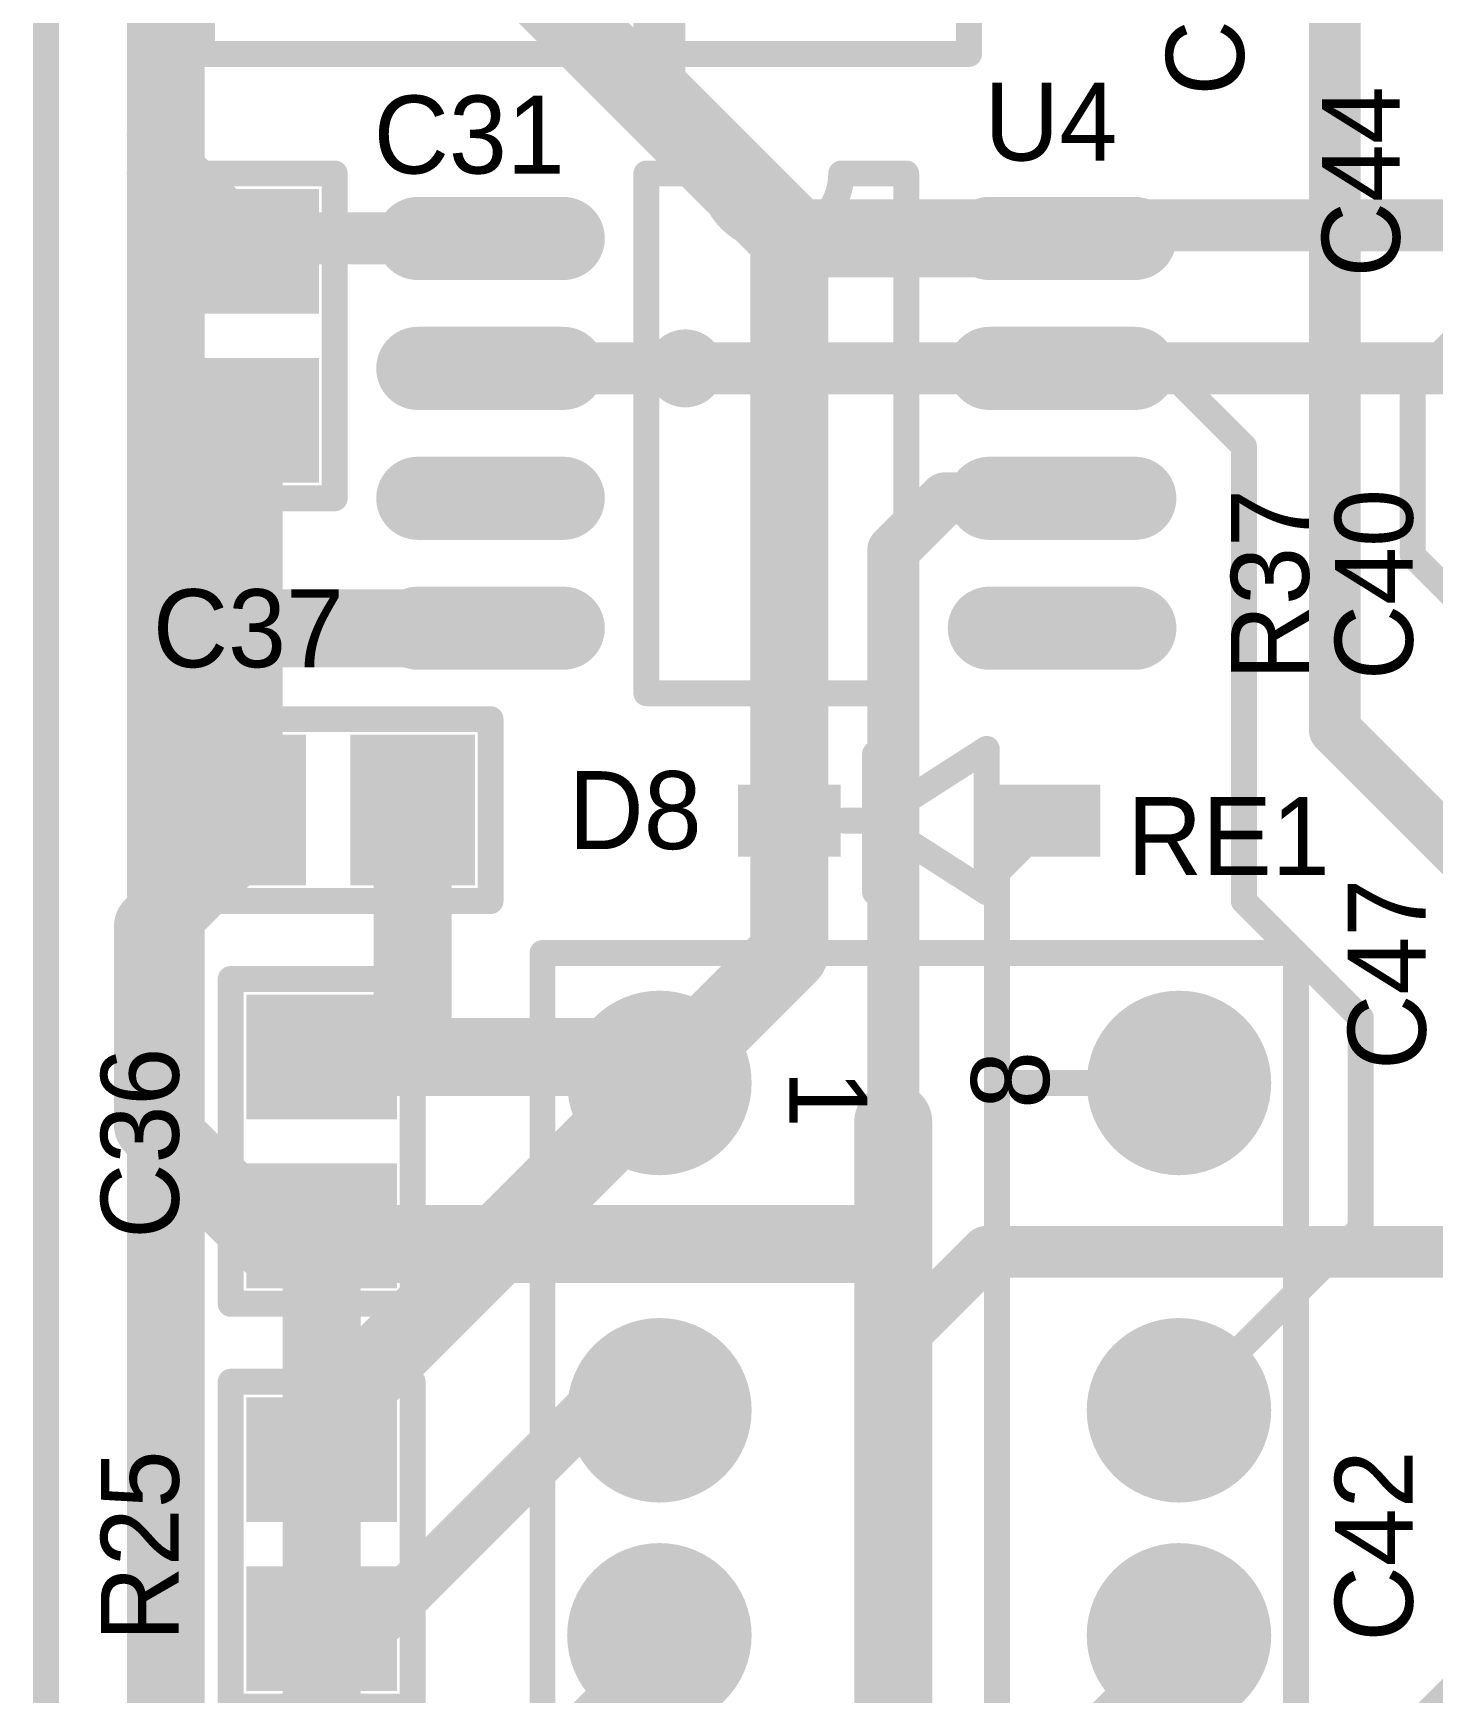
# Model space of a CAD drawing. Extents: x 1012 to 1122, y 1012 to 1122.
# Drawn here: x 1011.66 to 1025.34, y 1056.65 to 1072.87 of the extents above; entities that cross this region are included whole.
import ezdxf

# ---------------------------------------------------------------- set-up
doc = ezdxf.new("R2010")
doc.units = 0
doc.layers.get('0').update_dxf_attribs({"linetype": 'CONTINUOUS'})
for name, color, linetype in [('BOTTOMLAYER', 5, 'CONTINUOUS'), ('BOTTOMSOLDER', 6, 'CONTINUOUS'), ('KEEPOUTLAYER', 6, 'CONTINUOUS'), ('MECHANICAL1', 6, 'CONTINUOUS'), ('MULTILAYER', 9, 'CONTINUOUS'), ('TOPLAYER', 1, 'CONTINUOUS'), ('TOPOVERLAY', 2, 'CONTINUOUS'), ('TOPPASTE', 8, 'CONTINUOUS'), ('TOPSOLDER', 216, 'CONTINUOUS')]:
    doc.layers.add(name, color=color, linetype=linetype)

# ---------------------------------------------------------------- blocks, each defined once
blk = doc.blocks.new('CC0603_43')
at = {"layer": 'TOPLAYER'}
for points in [[(-0.508, -0.635), (0.508, -0.635), (-0.508, 0.635), (0.508, 0.635)], [(1.143, -0.635), (2.159, -0.635), (1.143, 0.635), (2.159, 0.635)]]:
    blk.add_solid(points, dxfattribs=at)
at = {"layer": 'TOPOVERLAY', "const_width": 0.254}
for points in [[(-0.762, -0.889), (-0.762, 0.889)], [(-0.508, 0.889), (-0.762, 0.889)], [(2.413, 0.889), (-0.508, 0.889)], [(2.413, -0.889), (2.413, 0.889)], [(2.413, -0.889), (-0.762, -0.889)]]:
    blk.add_lwpolyline(points, dxfattribs=at)
at = {"layer": 'TOPOVERLAY', "const_width": 0.127}
for points in [[(-0.8255, 0.889, 1), (-0.6985, 0.889, 1)], [(-0.8255, 0.889, 1), (-0.6985, 0.889, 1)], [(-0.5715, 0.889, 1), (-0.4445, 0.889, 1)], [(-0.5715, 0.889, 1), (-0.4445, 0.889, 1)], [(2.3495, 0.889, 1), (2.4765, 0.889, 1)], [(2.3495, 0.889, 1), (2.4765, 0.889, 1)], [(-0.8255, -0.889, 1), (-0.6985, -0.889, 1)], [(-0.8255, -0.889, 1), (-0.6985, -0.889, 1)], [(2.3495, -0.889, 1), (2.4765, -0.889, 1)], [(2.3495, -0.889, 1), (2.4765, -0.889, 1)]]:
    blk.add_lwpolyline(points, format="xyb", close=True, dxfattribs=at)
at = {"layer": 'TOPPASTE'}
for points in [[(-0.508, -0.635), (0.508, -0.635), (-0.508, 0.635), (0.508, 0.635)], [(1.143, -0.635), (2.159, -0.635), (1.143, 0.635), (2.159, 0.635)]]:
    blk.add_solid(points, dxfattribs=at)
at = {"layer": 'TOPSOLDER'}
for points in [[(-0.6096, -0.7366), (0.6096, -0.7366), (-0.6096, 0.7366), (0.6096, 0.7366)], [(1.0414, -0.7366), (2.2606, -0.7366), (1.0414, 0.7366), (2.2606, 0.7366)]]:
    blk.add_solid(points, dxfattribs=at)
blk = doc.blocks.new('CC0603_46')
at = {"layer": 'TOPLAYER'}
for points in [[(-0.508, -0.635), (0.508, -0.635), (-0.508, 0.635), (0.508, 0.635)], [(1.143, -0.635), (2.159, -0.635), (1.143, 0.635), (2.159, 0.635)]]:
    blk.add_solid(points, dxfattribs=at)
at = {"layer": 'TOPOVERLAY', "const_width": 0.254}
for points in [[(-0.762, 0.889), (-0.762, -0.889)], [(-0.762, 0.889), (-0.508, 0.889)], [(-0.508, 0.889), (2.413, 0.889)], [(2.413, 0.889), (2.413, -0.889)], [(-0.762, -0.889), (2.413, -0.889)]]:
    blk.add_lwpolyline(points, dxfattribs=at)
at = {"layer": 'TOPOVERLAY', "const_width": 0.127}
for points in [[(-0.8255, 0.889, 1), (-0.6985, 0.889, 1)], [(-0.8255, 0.889, 1), (-0.6985, 0.889, 1)], [(-0.5715, 0.889, 1), (-0.4445, 0.889, 1)], [(-0.5715, 0.889, 1), (-0.4445, 0.889, 1)], [(2.3495, 0.889, 1), (2.4765, 0.889, 1)], [(2.3495, 0.889, 1), (2.4765, 0.889, 1)], [(-0.8255, -0.889, 1), (-0.6985, -0.889, 1)], [(-0.8255, -0.889, 1), (-0.6985, -0.889, 1)], [(2.3495, -0.889, 1), (2.4765, -0.889, 1)], [(2.3495, -0.889, 1), (2.4765, -0.889, 1)]]:
    blk.add_lwpolyline(points, format="xyb", close=True, dxfattribs=at)
at = {"layer": 'TOPPASTE'}
for points in [[(-0.508, -0.635), (0.508, -0.635), (-0.508, 0.635), (0.508, 0.635)], [(1.143, -0.635), (2.159, -0.635), (1.143, 0.635), (2.159, 0.635)]]:
    blk.add_solid(points, dxfattribs=at)
at = {"layer": 'TOPSOLDER'}
for points in [[(-0.6096, -0.7366), (0.6096, -0.7366), (-0.6096, 0.7366), (0.6096, 0.7366)], [(1.0414, -0.7366), (2.2606, -0.7366), (1.0414, 0.7366), (2.2606, 0.7366)]]:
    blk.add_solid(points, dxfattribs=at)
blk = doc.blocks.new('CC0603_47')
at = {"layer": 'TOPLAYER'}
for points in [[(-0.508, -0.635), (0.508, -0.635), (-0.508, 0.635), (0.508, 0.635)], [(1.143, -0.635), (2.159, -0.635), (1.143, 0.635), (2.159, 0.635)]]:
    blk.add_solid(points, dxfattribs=at)
at = {"layer": 'TOPOVERLAY', "const_width": 0.254}
for points in [[(-0.762, -0.889), (-0.762, 0.889)], [(-0.762, 0.889), (-0.508, 0.889)], [(-0.508, 0.889), (2.413, 0.889)], [(2.413, -0.889), (2.413, 0.889)], [(-0.762, -0.889), (2.413, -0.889)]]:
    blk.add_lwpolyline(points, dxfattribs=at)
at = {"layer": 'TOPOVERLAY', "const_width": 0.127}
for points in [[(-0.8255, 0.889, 1), (-0.6985, 0.889, 1)], [(-0.8255, 0.889, 1), (-0.6985, 0.889, 1)], [(-0.5715, 0.889, 1), (-0.4445, 0.889, 1)], [(-0.5715, 0.889, 1), (-0.4445, 0.889, 1)], [(2.3495, 0.889, 1), (2.4765, 0.889, 1)], [(2.3495, 0.889, 1), (2.4765, 0.889, 1)], [(-0.8255, -0.889, 1), (-0.6985, -0.889, 1)], [(-0.8255, -0.889, 1), (-0.6985, -0.889, 1)], [(2.3495, -0.889, 1), (2.4765, -0.889, 1)], [(2.3495, -0.889, 1), (2.4765, -0.889, 1)]]:
    blk.add_lwpolyline(points, format="xyb", close=True, dxfattribs=at)
at = {"layer": 'TOPPASTE'}
for points in [[(-0.508, -0.635), (0.508, -0.635), (-0.508, 0.635), (0.508, 0.635)], [(1.143, -0.635), (2.159, -0.635), (1.143, 0.635), (2.159, 0.635)]]:
    blk.add_solid(points, dxfattribs=at)
at = {"layer": 'TOPSOLDER'}
for points in [[(-0.6096, -0.7366), (0.6096, -0.7366), (-0.6096, 0.7366), (0.6096, 0.7366)], [(1.0414, -0.7366), (2.2606, -0.7366), (1.0414, 0.7366), (2.2606, 0.7366)]]:
    blk.add_solid(points, dxfattribs=at)
blk = doc.blocks.new('NMH_SC_123')
at = {"layer": 'TOPOVERLAY', "const_width": 0.254}
for points in [[(17.5, 1.25), (-2, 1.25)], [(17.5, -6.25), (17.5, 1.25)], [(17.5, -6.25), (-2, -6.25)]]:
    blk.add_lwpolyline(points, dxfattribs=at)
at = {"layer": 'TOPOVERLAY', "const_width": 0.127}
for points in [[(17.436, 1.25, 1), (17.563, 1.25, 1)], [(17.436, 1.25, 1), (17.563, 1.25, 1)], [(17.436, -6.25, 1), (17.563, -6.25, 1)], [(17.436, -6.25, 1), (17.563, -6.25, 1)]]:
    blk.add_lwpolyline(points, format="xyb", close=True, dxfattribs=at)
blk = doc.blocks.new('CC0603_151')
at = {"layer": 'TOPLAYER'}
for points in [[(-0.508, -0.635), (0.508, -0.635), (-0.508, 0.635), (0.508, 0.635)], [(1.143, -0.635), (2.159, -0.635), (1.143, 0.635), (2.159, 0.635)]]:
    blk.add_solid(points, dxfattribs=at)
at = {"layer": 'TOPOVERLAY', "const_width": 0.254}
for points in [[(-0.762, 0.889), (-0.762, -0.889)], [(-0.762, 0.889), (-0.508, 0.889)], [(-0.508, 0.889), (2.413, 0.889)], [(2.413, 0.889), (2.413, -0.889)], [(-0.762, -0.889), (2.413, -0.889)]]:
    blk.add_lwpolyline(points, dxfattribs=at)
at = {"layer": 'TOPOVERLAY', "const_width": 0.127}
for points in [[(-0.8255, 0.889, 1), (-0.6985, 0.889, 1)], [(-0.8255, 0.889, 1), (-0.6985, 0.889, 1)], [(-0.5715, 0.889, 1), (-0.4445, 0.889, 1)], [(-0.5715, 0.889, 1), (-0.4445, 0.889, 1)], [(2.3495, 0.889, 1), (2.4765, 0.889, 1)], [(2.3495, 0.889, 1), (2.4765, 0.889, 1)], [(-0.8255, -0.889, 1), (-0.6985, -0.889, 1)], [(-0.8255, -0.889, 1), (-0.6985, -0.889, 1)], [(2.3495, -0.889, 1), (2.4765, -0.889, 1)], [(2.3495, -0.889, 1), (2.4765, -0.889, 1)]]:
    blk.add_lwpolyline(points, format="xyb", close=True, dxfattribs=at)
at = {"layer": 'TOPPASTE'}
for points in [[(-0.508, -0.635), (0.508, -0.635), (-0.508, 0.635), (0.508, 0.635)], [(1.143, -0.635), (2.159, -0.635), (1.143, 0.635), (2.159, 0.635)]]:
    blk.add_solid(points, dxfattribs=at)
at = {"layer": 'TOPSOLDER'}
for points in [[(-0.6096, -0.7366), (0.6096, -0.7366), (-0.6096, 0.7366), (0.6096, 0.7366)], [(1.0414, -0.7366), (2.2606, -0.7366), (1.0414, 0.7366), (2.2606, 0.7366)]]:
    blk.add_solid(points, dxfattribs=at)
blk = doc.blocks.new('G6K_219')
at = {"layer": 'BOTTOMLAYER', "const_width": 0.8}
for points in [[(-0.4, 5.08, 1), (0.4, 5.08, 1)], [(2.8, 5.08, 1), (3.6, 5.08, 1)], [(5, 5.08, 1), (5.8, 5.08, 1)], [(7.2, 5.08, 1), (8, 5.08, 1)], [(-0.4, 0, 1), (0.4, 0, 1)], [(2.8, 0, 1), (3.6, 0, 1)], [(5, 0, 1), (5.8, 0, 1)], [(7.2, 0, 1), (8, 0, 1)]]:
    blk.add_lwpolyline(points, format="xyb", close=True, dxfattribs=at)
at = {"layer": 'BOTTOMSOLDER', "const_width": 0.902}
for points in [[(-0.451, 5.08, 1), (0.451, 5.08, 1)], [(2.749, 5.08, 1), (3.651, 5.08, 1)], [(4.949, 5.08, 1), (5.851, 5.08, 1)], [(7.149, 5.08, 1), (8.051, 5.08, 1)], [(-0.451, 0, 1), (0.451, 0, 1)], [(2.749, 0, 1), (3.651, 0, 1)], [(4.949, 0, 1), (5.851, 0, 1)], [(7.149, 0, 1), (8.051, 0, 1)]]:
    blk.add_lwpolyline(points, format="xyb", close=True, dxfattribs=at)
at = {"layer": 'MULTILAYER', "const_width": 0.8}
for points in [[(-0.4, 5.08, 1), (0.4, 5.08, 1)], [(2.8, 5.08, 1), (3.6, 5.08, 1)], [(5, 5.08, 1), (5.8, 5.08, 1)], [(7.2, 5.08, 1), (8, 5.08, 1)], [(-0.4, 0, 1), (0.4, 0, 1)], [(2.8, 0, 1), (3.6, 0, 1)], [(5, 0, 1), (5.8, 0, 1)], [(7.2, 0, 1), (8, 0, 1)]]:
    blk.add_lwpolyline(points, format="xyb", close=True, dxfattribs=at)
at = {"layer": 'TOPLAYER', "const_width": 0.8}
for points in [[(-0.4, 5.08, 1), (0.4, 5.08, 1)], [(2.8, 5.08, 1), (3.6, 5.08, 1)], [(5, 5.08, 1), (5.8, 5.08, 1)], [(7.2, 5.08, 1), (8, 5.08, 1)], [(-0.4, 0, 1), (0.4, 0, 1)], [(2.8, 0, 1), (3.6, 0, 1)], [(5, 0, 1), (5.8, 0, 1)], [(7.2, 0, 1), (8, 0, 1)]]:
    blk.add_lwpolyline(points, format="xyb", close=True, dxfattribs=at)
at = {"layer": 'TOPOVERLAY', "const_width": 0.254}
for points in [[(-1.27, -1.143), (-1.27, 6.223)], [(8.89, 6.223), (-1.27, 6.223)], [(8.89, -1.143), (8.89, 6.223)], [(8.89, -1.143), (-1.27, -1.143)]]:
    blk.add_lwpolyline(points, dxfattribs=at)
at = {"layer": 'TOPOVERLAY', "const_width": 0.127}
for points in [[(-1.333, 6.223, 1), (-1.206, 6.223, 1)], [(-1.333, 6.223, 1), (-1.206, 6.223, 1)], [(8.826, 6.223, 1), (8.954, 6.223, 1)], [(8.826, 6.223, 1), (8.954, 6.223, 1)], [(-1.333, -1.143, 1), (-1.206, -1.143, 1)], [(-1.333, -1.143, 1), (-1.206, -1.143, 1)], [(8.826, -1.143, 1), (8.954, -1.143, 1)], [(8.826, -1.143, 1), (8.954, -1.143, 1)]]:
    blk.add_lwpolyline(points, format="xyb", close=True, dxfattribs=at)
at = {"layer": 'TOPSOLDER', "const_width": 0.902}
for points in [[(-0.451, 5.08, 1), (0.451, 5.08, 1)], [(2.749, 5.08, 1), (3.651, 5.08, 1)], [(4.949, 5.08, 1), (5.851, 5.08, 1)], [(7.149, 5.08, 1), (8.051, 5.08, 1)], [(-0.451, 0, 1), (0.451, 0, 1)], [(2.749, 0, 1), (3.651, 0, 1)], [(4.949, 0, 1), (5.851, 0, 1)], [(7.149, 0, 1), (8.051, 0, 1)]]:
    blk.add_lwpolyline(points, format="xyb", close=True, dxfattribs=at)
at = {"layer": 'TOPOVERLAY'}
blk.add_text('8', height=0.762, rotation=-180, dxfattribs=at).set_placement((0.254, 3.81))
blk.add_text('1', height=0.762, dxfattribs=at).set_placement((-0.127, 1.27))
blk = doc.blocks.new('SO_8_235')
at = {"layer": 'TOPLAYER', "const_width": 0.6096}
for points in [[(0.7112, 0), (-0.7112, 0)], [(6.2992, 0), (4.8768, 0)], [(0.7112, -1.27), (-0.7112, -1.27)], [(6.2992, -1.27), (4.8768, -1.27)], [(0.7112, -2.54), (-0.7112, -2.54)], [(6.2992, -2.54), (4.8768, -2.54)], [(0.7112, -3.81), (-0.7112, -3.81)], [(6.2992, -3.81), (4.8768, -3.81)]]:
    blk.add_lwpolyline(points, dxfattribs=at)
at = {"layer": 'TOPLAYER', "const_width": 0.3048}
for points in [[(-0.8636, 0, 1), (-0.5588, 0, 1)], [(0.5588, 0, 1), (0.8636, 0, 1)], [(4.7244, 0, 1), (5.0292, 0, 1)], [(6.1468, 0, 1), (6.4516, 0, 1)], [(-0.8636, -1.27, 1), (-0.5588, -1.27, 1)], [(0.5588, -1.27, 1), (0.8636, -1.27, 1)], [(4.7244, -1.27, 1), (5.0292, -1.27, 1)], [(6.1468, -1.27, 1), (6.4516, -1.27, 1)], [(-0.8636, -2.54, 1), (-0.5588, -2.54, 1)], [(0.5588, -2.54, 1), (0.8636, -2.54, 1)], [(4.7244, -2.54, 1), (5.0292, -2.54, 1)], [(6.1468, -2.54, 1), (6.4516, -2.54, 1)], [(-0.8636, -3.81, 1), (-0.5588, -3.81, 1)], [(0.5588, -3.81, 1), (0.8636, -3.81, 1)], [(4.7244, -3.81, 1), (5.0292, -3.81, 1)], [(6.1468, -3.81, 1), (6.4516, -3.81, 1)]]:
    blk.add_lwpolyline(points, format="xyb", close=True, dxfattribs=at)
at = {"layer": 'TOPOVERLAY', "const_width": 0.254}
for points in [[(1.524, -4.445), (1.524, 0.635)], [(1.524, 0.635), (2.159, 0.635)], [(3.429, 0.635), (4.064, 0.635)], [(4.064, -4.445), (4.064, 0.635)], [(1.524, -4.445), (4.064, -4.445)]]:
    blk.add_lwpolyline(points, dxfattribs=at)
at = {"layer": 'TOPOVERLAY', "const_width": 0.127}
for points in [[(1.4605, 0.635, 1), (1.5875, 0.635, 1)], [(1.4605, 0.635, 1), (1.5875, 0.635, 1)], [(2.0955, 0.635, 1), (2.2225, 0.635, 1)], [(2.0955, 0.635, 1), (2.2225, 0.635, 1)], [(3.3655, 0.635, 1), (3.4925, 0.635, 1)], [(3.3655, 0.635, 1), (3.4925, 0.635, 1)], [(4.0005, 0.635, 1), (4.1275, 0.635, 1)], [(4.0005, 0.635, 1), (4.1275, 0.635, 1)], [(1.4605, -4.445, 1), (1.5875, -4.445, 1)], [(1.4605, -4.445, 1), (1.5875, -4.445, 1)], [(4.0005, -4.445, 1), (4.1275, -4.445, 1)], [(4.0005, -4.445, 1), (4.1275, -4.445, 1)]]:
    blk.add_lwpolyline(points, format="xyb", close=True, dxfattribs=at)
at = {"layer": 'TOPOVERLAY', "const_width": 0.254}
blk.add_lwpolyline([(3.429, 0.635, -1), (2.159, 0.635)], format="xyb", dxfattribs=at)
at = {"layer": 'TOPPASTE', "const_width": 0.6096}
for points in [[(0.7112, 0), (-0.7112, 0)], [(6.2992, 0), (4.8768, 0)], [(0.7112, -1.27), (-0.7112, -1.27)], [(6.2992, -1.27), (4.8768, -1.27)], [(0.7112, -2.54), (-0.7112, -2.54)], [(6.2992, -2.54), (4.8768, -2.54)], [(0.7112, -3.81), (-0.7112, -3.81)], [(6.2992, -3.81), (4.8768, -3.81)]]:
    blk.add_lwpolyline(points, dxfattribs=at)
at = {"layer": 'TOPPASTE', "const_width": 0.3048}
for points in [[(-0.8636, 0, 1), (-0.5588, 0, 1)], [(0.5588, 0, 1), (0.8636, 0, 1)], [(4.7244, 0, 1), (5.0292, 0, 1)], [(6.1468, 0, 1), (6.4516, 0, 1)], [(-0.8636, -1.27, 1), (-0.5588, -1.27, 1)], [(0.5588, -1.27, 1), (0.8636, -1.27, 1)], [(4.7244, -1.27, 1), (5.0292, -1.27, 1)], [(6.1468, -1.27, 1), (6.4516, -1.27, 1)], [(-0.8636, -2.54, 1), (-0.5588, -2.54, 1)], [(0.5588, -2.54, 1), (0.8636, -2.54, 1)], [(4.7244, -2.54, 1), (5.0292, -2.54, 1)], [(6.1468, -2.54, 1), (6.4516, -2.54, 1)], [(-0.8636, -3.81, 1), (-0.5588, -3.81, 1)], [(0.5588, -3.81, 1), (0.8636, -3.81, 1)], [(4.7244, -3.81, 1), (5.0292, -3.81, 1)], [(6.1468, -3.81, 1), (6.4516, -3.81, 1)]]:
    blk.add_lwpolyline(points, format="xyb", close=True, dxfattribs=at)
at = {"layer": 'TOPSOLDER', "const_width": 0.8128}
for points in [[(0.7112, 0), (-0.7112, 0)], [(6.2992, 0), (4.8768, 0)], [(0.7112, -1.27), (-0.7112, -1.27)], [(6.2992, -1.27), (4.8768, -1.27)], [(0.7112, -2.54), (-0.7112, -2.54)], [(6.2992, -2.54), (4.8768, -2.54)], [(0.7112, -3.81), (-0.7112, -3.81)], [(6.2992, -3.81), (4.8768, -3.81)]]:
    blk.add_lwpolyline(points, dxfattribs=at)
at = {"layer": 'TOPSOLDER', "const_width": 0.4064}
for points in [[(-0.9144, 0, 1), (-0.508, 0, 1)], [(0.508, 0, 1), (0.9144, 0, 1)], [(4.6736, 0, 1), (5.08, 0, 1)], [(6.096, 0, 1), (6.5024, 0, 1)], [(-0.9144, -1.27, 1), (-0.508, -1.27, 1)], [(0.508, -1.27, 1), (0.9144, -1.27, 1)], [(4.6736, -1.27, 1), (5.08, -1.27, 1)], [(6.096, -1.27, 1), (6.5024, -1.27, 1)], [(-0.9144, -2.54, 1), (-0.508, -2.54, 1)], [(0.508, -2.54, 1), (0.9144, -2.54, 1)], [(4.6736, -2.54, 1), (5.08, -2.54, 1)], [(6.096, -2.54, 1), (6.5024, -2.54, 1)], [(-0.9144, -3.81, 1), (-0.508, -3.81, 1)], [(0.508, -3.81, 1), (0.9144, -3.81, 1)], [(4.6736, -3.81, 1), (5.08, -3.81, 1)], [(6.096, -3.81, 1), (6.5024, -3.81, 1)]]:
    blk.add_lwpolyline(points, format="xyb", close=True, dxfattribs=at)
blk = doc.blocks.new('SOD323_259')
at = {"layer": 'TOPLAYER'}
for points in [[(-0.4, -0.25), (0.4, -0.25), (-0.4, 0.25), (0.4, 0.25)], [(2.14, 0.25), (2.14, -0.25), (2.94, 0.25), (2.94, -0.25)]]:
    blk.add_solid(points, dxfattribs=at)
at = {"layer": 'TOPOVERLAY', "const_width": 0.254}
for points in [[(0.61, 0.7), (0.61, -0.7)], [(1.702, 0), (0.61, 0.7)], [(1.702, 0.7), (1.702, -0.649)], [(1.702, 0), (0.61, -0.7)], [(2.007, 0), (1.702, 0)]]:
    blk.add_lwpolyline(points, dxfattribs=at)
at = {"layer": 'TOPOVERLAY', "const_width": 0.127}
for points in [[(0.546, 0.7, 1), (0.673, 0.7, 1)], [(0.546, 0.7, 1), (0.673, 0.7, 1)], [(1.638, 0.7, 1), (1.765, 0.7, 1)], [(1.638, 0, 1), (1.765, 0, 1)], [(1.638, 0, 1), (1.765, 0, 1)], [(1.638, 0, 1), (1.765, 0, 1)], [(1.943, 0, 1), (2.07, 0, 1)], [(0.546, -0.7, 1), (0.673, -0.7, 1)], [(0.546, -0.7, 1), (0.673, -0.7, 1)], [(1.638, -0.649, 1), (1.765, -0.649, 1)]]:
    blk.add_lwpolyline(points, format="xyb", close=True, dxfattribs=at)
at = {"layer": 'TOPPASTE'}
for points in [[(-0.4, -0.25), (0.4, -0.25), (-0.4, 0.25), (0.4, 0.25)], [(2.14, 0.25), (2.14, -0.25), (2.94, 0.25), (2.94, -0.25)]]:
    blk.add_solid(points, dxfattribs=at)
at = {"layer": 'TOPSOLDER'}
for points in [[(-0.502, -0.352), (0.502, -0.352), (-0.502, 0.352), (0.502, 0.352)], [(2.038, 0.352), (2.038, -0.352), (3.042, 0.352), (3.042, -0.352)]]:
    blk.add_solid(points, dxfattribs=at)

msp = doc.modelspace()

# ---------------------------------------------------------------- linework, layer by layer
at = {"layer": 'BOTTOMLAYER'}
for points, const_width in [([(1012.952, 1028.344), (1012.952, 1093.953)], 0.762), ([(1017.778, 1072.388), (1017.778, 1080.77)], 0.508), ([(1017.778, 1072.388), (1019.175, 1070.991)], 0.508), ([(1019.175, 1070.991), (1038.86, 1070.991)], 0.508), ([(1018.032, 1069.594), (1052.322, 1069.594)], 0.508), ([(1014.476, 1059.307), (1017.778, 1062.609)], 0.762), ([(1020.064, 1060.044), (1020.978, 1060.958)], 0.508), ([(1020.978, 1060.958), (1025.906, 1060.958)], 0.508), ([(1020.064, 1054.1), (1020.064, 1060.044)], 0.508), ([(1014.476, 1041.019), (1014.476, 1059.307)], 0.762), ([(1021.08, 1055.431), (1022.858, 1057.209)], 0.254)]:
    msp.add_lwpolyline(points, dxfattribs=dict(at, const_width=const_width))
for points, const_width in [([(1017.651, 1072.388, 1), (1017.905, 1072.388, 1)], 0.254), ([(1017.651, 1072.388, 1), (1017.905, 1072.388, 1)], 0.254), ([(1012.812, 1071.88, 1), (1013.092, 1071.88, 1)], 0.279), ([(1019.048, 1070.991, 1), (1019.302, 1070.991, 1)], 0.254), ([(1019.048, 1070.991, 1), (1019.302, 1070.991, 1)], 0.254), ([(1017.892, 1069.594, 1), (1018.172, 1069.594, 1)], 0.279), ([(1017.905, 1069.594, 1), (1018.159, 1069.594, 1)], 0.254), ([(1017.587, 1062.609, 1), (1017.968, 1062.609, 1)], 0.381), ([(1020.851, 1060.958, 1), (1021.105, 1060.958, 1)], 0.254), ([(1020.851, 1060.958, 1), (1021.105, 1060.958, 1)], 0.254), ([(1019.937, 1060.044, 1), (1020.191, 1060.044, 1)], 0.254), ([(1019.937, 1060.044, 1), (1020.191, 1060.044, 1)], 0.254), ([(1014.285, 1059.307, 1), (1014.667, 1059.307, 1)], 0.381), ([(1014.285, 1059.307, 1), (1014.667, 1059.307, 1)], 0.381), ([(1022.794, 1057.209, 1), (1022.922, 1057.209, 1)], 0.127)]:
    msp.add_lwpolyline(points, format="xyb", close=True, dxfattribs=dict(at, const_width=const_width))
at = {"layer": 'BOTTOMSOLDER', "const_width": 0.381}
for points in [[(1012.761, 1071.88, 1), (1013.143, 1071.88, 1)], [(1017.841, 1069.594, 1), (1018.222, 1069.594, 1)]]:
    msp.add_lwpolyline(points, format="xyb", close=True, dxfattribs=at)
at = {"layer": 'KEEPOUTLAYER', "const_width": 0.254}
msp.add_lwpolyline([(1011.782, 1014.795), (1011.782, 1118.795)], dxfattribs=at)
at = {"layer": 'MECHANICAL1', "const_width": 0.254}
msp.add_lwpolyline([(1011.782, 1014.795), (1011.782, 1118.795)], dxfattribs=at)
at = {"layer": 'MULTILAYER', "const_width": 0.279}
for points in [[(1012.812, 1071.88, 1), (1013.092, 1071.88, 1)], [(1017.892, 1069.594, 1), (1018.172, 1069.594, 1)]]:
    msp.add_lwpolyline(points, format="xyb", close=True, dxfattribs=at)
at = {"layer": 'TOPLAYER'}
for points, const_width in [([(1014.984, 1074.928), (1019.048, 1070.864)], 0.762), ([(1024.382, 1066.063), (1024.382, 1074.166)], 0.508), ([(1012.952, 1071.499), (1012.952, 1071.88)], 0.762), ([(1012.952, 1071.499), (1013.714, 1070.737)], 0.762), ([(1019.048, 1070.864), (1021.715, 1070.864)], 0.762), ([(1019.048, 1063.879), (1019.048, 1070.864)], 0.762), ([(1013.714, 1070.737), (1013.841, 1070.864)], 0.508), ([(1013.841, 1070.864), (1016.127, 1070.864)], 0.508), ([(1025.144, 1069.467), (1026.414, 1070.737)], 0.254), ([(1016.127, 1069.594), (1018.032, 1069.594)], 0.508), ([(1021.715, 1069.594), (1022.731, 1069.594)], 0.254), ([(1022.731, 1069.594), (1023.493, 1068.832)], 0.254), ([(1013.714, 1065.022), (1013.714, 1069.086)], 0.762), ([(1025.144, 1067.765), (1025.144, 1069.467)], 0.254), ([(1023.493, 1064.387), (1023.493, 1068.832)], 0.254), ([(1020.064, 1067.816), (1020.572, 1068.324)], 0.508), ([(1020.572, 1068.324), (1021.715, 1068.324)], 0.508), ([(1020.064, 1062.228), (1020.064, 1067.816)], 0.508), ([(1025.144, 1067.765), (1026.109, 1066.8)], 0.254), ([(1013.714, 1067.054), (1016.127, 1067.054)], 0.762), ([(1024.382, 1066.063), (1025.931, 1064.514)], 0.508), ([(1015.365, 1062.863), (1015.365, 1065.276)], 0.762), ([(1012.825, 1064.133), (1013.714, 1065.022)], 0.762), ([(1021.08, 1064.666), (1021.588, 1065.174)], 0.254), ([(1021.08, 1054.608), (1021.08, 1064.666)], 0.254), ([(1012.825, 1062.203), (1012.825, 1064.133)], 0.762), ([(1023.493, 1064.387), (1024.636, 1063.244)], 0.254), ([(1018.032, 1062.863), (1019.048, 1063.879)], 0.762), ([(1024.636, 1061.187), (1024.636, 1063.244)], 0.254), ([(1014.476, 1062.863), (1018.032, 1062.863)], 0.762), ([(1021.08, 1062.609), (1022.858, 1062.609)], 0.254), ([(1012.825, 1062.203), (1013.993, 1061.034)], 0.762), ([(1020.064, 1052.881), (1020.064, 1062.228)], 0.762), ([(1014.476, 1058.926), (1014.476, 1061.212)], 0.762), ([(1013.993, 1061.034), (1020.064, 1061.034)], 0.762), ([(1022.858, 1059.409), (1024.636, 1061.187)], 0.254), ([(1014.959, 1057.275), (1017.093, 1059.409)], 0.508), ([(1017.093, 1059.409), (1017.778, 1059.409)], 0.508), ([(1024.021, 1055.009), (1026.414, 1057.402)], 0.508), ([(1014.476, 1057.275), (1014.959, 1057.275)], 0.508), ([(1016.574, 1056.005), (1017.778, 1057.209)], 0.254)]:
    msp.add_lwpolyline(points, dxfattribs=dict(at, const_width=const_width))
for points, const_width in [([(1012.761, 1071.88, 1), (1013.143, 1071.88, 1)], 0.381), ([(1012.812, 1071.88, 1), (1013.092, 1071.88, 1)], 0.279), ([(1012.761, 1071.499, 1), (1013.143, 1071.499, 1)], 0.381), ([(1012.761, 1071.499, 1), (1013.143, 1071.499, 1)], 0.381), ([(1018.857, 1070.864, 1), (1019.239, 1070.864, 1)], 0.381), ([(1018.857, 1070.864, 1), (1019.239, 1070.864, 1)], 0.381), ([(1018.857, 1070.864, 1), (1019.239, 1070.864, 1)], 0.381), ([(1021.524, 1070.864, 1), (1021.905, 1070.864, 1)], 0.381), ([(1013.524, 1070.737, 1), (1013.904, 1070.737, 1)], 0.381), ([(1013.714, 1070.864, 1), (1013.968, 1070.864, 1)], 0.254), ([(1013.714, 1070.864, 1), (1013.968, 1070.864, 1)], 0.254), ([(1016, 1070.864, 1), (1016.254, 1070.864, 1)], 0.254), ([(1013.587, 1070.737, 1), (1013.841, 1070.737, 1)], 0.254), ([(1016, 1069.594, 1), (1016.254, 1069.594, 1)], 0.254), ([(1017.892, 1069.594, 1), (1018.172, 1069.594, 1)], 0.279), ([(1017.905, 1069.594, 1), (1018.159, 1069.594, 1)], 0.254), ([(1021.652, 1069.594, 1), (1021.779, 1069.594, 1)], 0.127), ([(1022.668, 1069.594, 1), (1022.794, 1069.594, 1)], 0.127), ([(1022.668, 1069.594, 1), (1022.794, 1069.594, 1)], 0.127), ([(1013.524, 1069.086, 1), (1013.904, 1069.086, 1)], 0.381), ([(1025.081, 1069.467, 1), (1025.207, 1069.467, 1)], 0.127), ([(1025.081, 1069.467, 1), (1025.207, 1069.467, 1)], 0.127), ([(1023.429, 1068.832, 1), (1023.557, 1068.832, 1)], 0.127), ([(1023.429, 1068.832, 1), (1023.557, 1068.832, 1)], 0.127), ([(1020.445, 1068.324, 1), (1020.699, 1068.324, 1)], 0.254), ([(1020.445, 1068.324, 1), (1020.699, 1068.324, 1)], 0.254), ([(1021.588, 1068.324, 1), (1021.842, 1068.324, 1)], 0.254), ([(1019.937, 1067.816, 1), (1020.191, 1067.816, 1)], 0.254), ([(1019.937, 1067.816, 1), (1020.191, 1067.816, 1)], 0.254), ([(1025.081, 1067.765, 1), (1025.207, 1067.765, 1)], 0.127), ([(1025.081, 1067.765, 1), (1025.207, 1067.765, 1)], 0.127), ([(1013.524, 1067.054, 1), (1013.904, 1067.054, 1)], 0.381), ([(1015.937, 1067.054, 1), (1016.317, 1067.054, 1)], 0.381), ([(1024.255, 1066.063, 1), (1024.509, 1066.063, 1)], 0.254), ([(1024.255, 1066.063, 1), (1024.509, 1066.063, 1)], 0.254), ([(1015.174, 1065.276, 1), (1015.556, 1065.276, 1)], 0.381), ([(1013.524, 1065.022, 1), (1013.904, 1065.022, 1)], 0.381), ([(1013.524, 1065.022, 1), (1013.904, 1065.022, 1)], 0.381), ([(1021.524, 1065.174, 1), (1021.652, 1065.174, 1)], 0.127), ([(1021.016, 1064.666, 1), (1021.144, 1064.666, 1)], 0.127), ([(1021.016, 1064.666, 1), (1021.144, 1064.666, 1)], 0.127), ([(1012.635, 1064.133, 1), (1013.015, 1064.133, 1)], 0.381), ([(1012.635, 1064.133, 1), (1013.015, 1064.133, 1)], 0.381), ([(1023.429, 1064.387, 1), (1023.557, 1064.387, 1)], 0.127), ([(1023.429, 1064.387, 1), (1023.557, 1064.387, 1)], 0.127), ([(1018.857, 1063.879, 1), (1019.239, 1063.879, 1)], 0.381), ([(1018.857, 1063.879, 1), (1019.239, 1063.879, 1)], 0.381), ([(1024.572, 1063.244, 1), (1024.699, 1063.244, 1)], 0.127), ([(1024.572, 1063.244, 1), (1024.699, 1063.244, 1)], 0.127), ([(1014.285, 1062.863, 1), (1014.667, 1062.863, 1)], 0.381), ([(1015.174, 1062.863, 1), (1015.556, 1062.863, 1)], 0.381), ([(1017.841, 1062.863, 1), (1018.222, 1062.863, 1)], 0.381), ([(1017.841, 1062.863, 1), (1018.222, 1062.863, 1)], 0.381), ([(1021.016, 1062.609, 1), (1021.144, 1062.609, 1)], 0.127), ([(1022.794, 1062.609, 1), (1022.922, 1062.609, 1)], 0.127), ([(1012.635, 1062.203, 1), (1013.015, 1062.203, 1)], 0.381), ([(1012.635, 1062.203, 1), (1013.015, 1062.203, 1)], 0.381), ([(1019.874, 1062.228, 1), (1020.255, 1062.228, 1)], 0.381), ([(1019.937, 1062.228, 1), (1020.191, 1062.228, 1)], 0.254), ([(1014.285, 1061.212, 1), (1014.667, 1061.212, 1)], 0.381), ([(1013.803, 1061.034, 1), (1014.184, 1061.034, 1)], 0.381), ([(1013.803, 1061.034, 1), (1014.184, 1061.034, 1)], 0.381), ([(1019.874, 1061.034, 1), (1020.255, 1061.034, 1)], 0.381), ([(1024.572, 1061.187, 1), (1024.699, 1061.187, 1)], 0.127), ([(1024.572, 1061.187, 1), (1024.699, 1061.187, 1)], 0.127), ([(1016.966, 1059.409, 1), (1017.22, 1059.409, 1)], 0.254), ([(1016.966, 1059.409, 1), (1017.22, 1059.409, 1)], 0.254), ([(1017.651, 1059.409, 1), (1017.905, 1059.409, 1)], 0.254), ([(1022.794, 1059.409, 1), (1022.922, 1059.409, 1)], 0.127), ([(1014.285, 1058.926, 1), (1014.667, 1058.926, 1)], 0.381), ([(1014.349, 1057.275, 1), (1014.603, 1057.275, 1)], 0.254), ([(1014.832, 1057.275, 1), (1015.086, 1057.275, 1)], 0.254), ([(1014.832, 1057.275, 1), (1015.086, 1057.275, 1)], 0.254), ([(1017.715, 1057.209, 1), (1017.841, 1057.209, 1)], 0.127)]:
    msp.add_lwpolyline(points, format="xyb", close=True, dxfattribs=dict(at, const_width=const_width))
at = {"layer": 'TOPSOLDER', "const_width": 0.381}
for points in [[(1012.761, 1071.88, 1), (1013.143, 1071.88, 1)], [(1017.841, 1069.594, 1), (1018.222, 1069.594, 1)]]:
    msp.add_lwpolyline(points, format="xyb", close=True, dxfattribs=at)

# ---------------------------------------------------------------- block references
for name, p, rotation in [('NMH_SC_123', (1019.556, 1090.168), 270), ('CC0603_43', (1013.714, 1070.737), 270), ('CC0603_47', (1013.714, 1065.276), 360), ('SOD323_259', (1021.588, 1065.174), 180), ('G6K_219', (1017.778, 1062.609), 270), ('CC0603_46', (1014.476, 1061.212), 90), ('CC0603_151', (1014.476, 1057.275), 90)]:
    msp.add_blockref(name, p, dxfattribs=dict(rotation=rotation))
msp.add_blockref('SO_8_235', (1016.127, 1070.864))

# ---------------------------------------------------------------- texts
at = {"layer": 'TOPOVERLAY'}
for s, p in [('C22', (1023.493, 1072.261)), ('C44', (1025.017, 1070.483)), ('R37', (1024.128, 1066.546)), ('C40', (1025.144, 1066.546)), ('C47', (1025.271, 1062.736)), ('C36', (1013.079, 1061.085)), ('R25', (1013.079, 1057.148)), ('C42', (1025.144, 1057.148))]:
    msp.add_text(s, height=0.762, rotation=90, dxfattribs=at).set_placement(p)
for s, p in [('U4', (1020.953, 1071.626)), ('C31', (1014.984, 1071.499)), ('C37', (1012.825, 1066.673)), ('D8', (1016.889, 1064.895)), ('RE1', (1022.35, 1064.641))]:
    msp.add_text(s, height=0.762, dxfattribs=at).set_placement(p)

doc.saveas('drawing.dxf')
